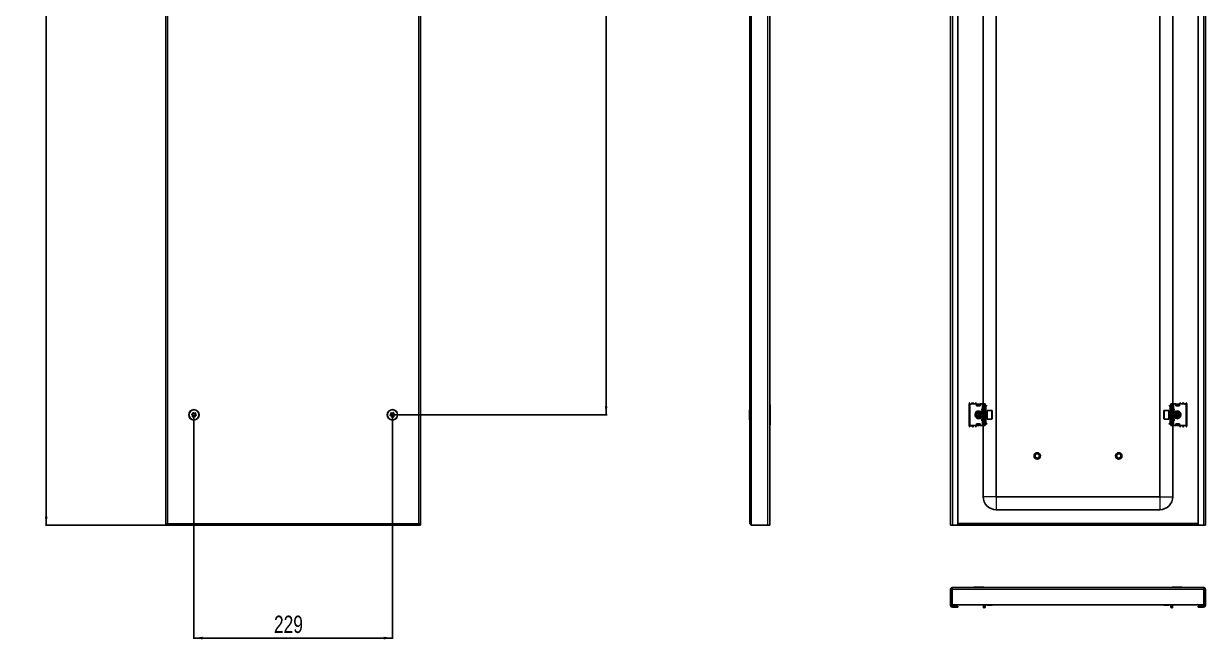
# Model space of a CAD drawing. Header units: millimetres. Extents: x 30 to 1394, y -1119 to 1206.
# Drawn here: x 30 to 1394, y -1119 to -409 of the extents above; entities that cross this region are included whole.
import ezdxf

# ---------------------------------------------------------------- set-up
doc = ezdxf.new("R2010")
doc.units = ezdxf.units.MM
doc.layers.add('FORMAT', color=7, linetype='Continuous')
doc.styles.add('SLDTEXTSTYLE0', font='TXT', dxfattribs={"width": 0.75})
doc.dimstyles.new('SLDDIMSTYLE1', dxfattribs={"dimtxt": 20, "dimasz": 10, "dimexe": 0, "dimexo": 0.0625, "dimgap": 5, "dimtad": 2, "dimdec": 1, "dimrnd": 1e-09, "dimzin": 12, "dimdsep": 46, "dimtxsty": 'SLDTEXTSTYLE0', "dimsah": 1, "dimcen": 0.09, "dimadec": 0, "dimazin": 3, "dimtfac": 1, "dimtofl": 0, "dimtmove": 0, "dimatfit": 3, "dimfxl": 0, "dimfrac": 2, "dimtolj": 1, "dimtzin": 12, "dimarcsym": 0})

# ---------------------------------------------------------------- blocks, each defined once
blk = doc.blocks.new('_D_1')
at = {"layer": 'FORMAT'}
for p, q in [((194.5, 967.2), (55.5, 967.2)), ((56.5, 967.2), (56.5, -987.8)), ((194.5, -987.8), (55.5, -987.8))]:
    blk.add_line(p, q, dxfattribs=at)
for points in [[(56.5, 967.2), (54.9, 957.2), (58, 957.2)], [(56.5, -987.8), (58, -977.8), (54.9, -977.8)]]:
    blk.add_solid(points, dxfattribs=at)
at = {"layer": 'FORMAT', "insert": (30.7, -39.8), "char_height": 20, "attachment_point": 1, "rotation": 90, "style": 'SLDTEXTSTYLE0'}
blk.add_mtext('1955', dxfattribs=at)
blk = doc.blocks.new('_D_3')
at = {"layer": 'FORMAT'}
for p, q in [((456, 839.7), (703.7, 839.7)), ((702.7, 839.7), (702.7, -860.3)), ((456, -860.3), (703.7, -860.3))]:
    blk.add_line(p, q, dxfattribs=at)
for points in [[(702.7, 839.7), (701.1, 829.7), (704.2, 829.7)], [(702.7, -860.3), (704.2, -850.3), (701.1, -850.3)]]:
    blk.add_solid(points, dxfattribs=at)
at = {"layer": 'FORMAT', "insert": (676.9, -39.8), "char_height": 20, "attachment_point": 1, "rotation": 90, "style": 'SLDTEXTSTYLE0'}
blk.add_mtext('1700', dxfattribs=at)
blk = doc.blocks.new('_D_4')
at = {"layer": 'FORMAT'}
for p, q in [((227, -860.3), (227, -1118.9)), ((456, -860.3), (456, -1118.9)), ((227, -1117.9), (456, -1117.9))]:
    blk.add_line(p, q, dxfattribs=at)
for points in [[(227, -1117.9), (237, -1119.5), (237, -1116.4)], [(456, -1117.9), (446, -1116.4), (446, -1119.5)]]:
    blk.add_solid(points, dxfattribs=at)
at = {"layer": 'FORMAT', "insert": (319.3, -1092.1), "char_height": 20, "attachment_point": 1, "style": 'SLDTEXTSTYLE0'}
blk.add_mtext('229', dxfattribs=at)

msp = doc.modelspace()

# ---------------------------------------------------------------- linework, layer by layer
at = {"color": 7, "linetype": 'Continuous', "lineweight": 25}
for p, q in [((194.49, 967.25), (194.49, -987.75)), ((488.49, -987.75), (488.49, 967.25)), ((868.5, -985.65), (868.5, 965.15)), ((891.5, 967.25), (891.5, -987.75)), ((1100.23, -987.75), (1100.23, 967.25)), ((1108.73, 967.25), (1108.73, -987.75)), ((1385.73, -987.75), (1385.73, 967.25)), ((1394.23, 967.25), (1394.23, -987.75)), ((1152.73, 934.25), (1152.73, -954.75)), ((1341.73, -954.75), (1341.73, 934.25)), ((1137.73, -297.75), (1137.73, -847.75)), ((1356.73, -847.75), (1356.73, -297.75)), ((868.5, -854.47), (868.2, -854.47)), ((868.2, -862.4), (868.2, -854.47)), ((892, -849.75), (892, -870.75)), ((1121.73, -847.5), (1121.73, -873)), ((1122.23, -849.75), (1122.23, -870.75)), ((1130.23, -847.75), (1124.23, -847.75)), ((1129.73, -847.5), (1129.73, -847.75)), ((1130.23, -847.75), (1130.23, -849.75)), ((1130.43, -847.87), (1130.23, -847.87)), ((1130.23, -849.75), (1134.23, -849.75)), ((1130.43, -849.75), (1130.43, -847.87)), ((1130.48, -848.13), (1130.98, -847.78)), ((1130.98, -848.13), (1130.48, -848.49)), ((1130.48, -848.49), (1130.48, -848.13)), ((1130.48, -849.4), (1130.48, -848.49)), ((1130.48, -849.75), (1130.48, -849.4)), ((1130.98, -847.78), (1130.98, -848.13)), ((1130.98, -847.78), (1133.48, -847.78)), ((1130.98, -848.13), (1133.48, -848.13)), ((1132.54, -857.5), (1131.71, -857.69)), ((1132.78, -857.25), (1132.23, -857.81)), ((1132.23, -857.81), (1132.23, -862.51)), ((1132.84, -857.25), (1132.78, -857.25)), ((1132.78, -857.25), (1132.78, -863.03)), ((1133.23, -857.81), (1132.84, -857.25)), ((1132.84, -857.25), (1132.84, -859.11)), ((1132.84, -859.11), (1132.84, -863.25)), ((1133.39, -857.58), (1133.02, -857.51)), ((1133.62, -857.25), (1133.23, -857.81)), ((1133.23, -857.81), (1133.23, -859.32)), ((1133.48, -848.13), (1133.48, -847.78)), ((1133.48, -847.78), (1133.98, -848.13)), ((1133.98, -848.49), (1133.48, -848.13)), ((1133.84, -857.25), (1133.62, -857.25)), ((1133.62, -857.25), (1133.62, -859.11)), ((1133.62, -859.11), (1133.62, -863.25)), ((1134.23, -857.81), (1133.84, -857.25)), ((1133.84, -857.25), (1133.84, -859.11)), ((1133.84, -859.11), (1133.84, -863.25)), ((1133.98, -848.13), (1133.98, -848.49)), ((1133.98, -848.49), (1133.98, -849.4)), ((1133.98, -849.4), (1133.98, -849.75)), ((1134.06, -857.56), (1134.3, -857.7)), ((1134.23, -849.75), (1134.23, -847.75)), ((1136.73, -847.75), (1134.23, -847.75)), ((1134.62, -857.25), (1134.23, -857.81)), ((1134.23, -857.81), (1134.23, -859.32)), ((1134.84, -857.25), (1134.62, -857.25)), ((1134.62, -857.25), (1134.62, -859.11)), ((1134.62, -859.11), (1134.62, -863.25)), ((1135.23, -857.81), (1134.84, -857.25)), ((1134.84, -857.25), (1134.84, -859.11)), ((1134.84, -859.11), (1134.84, -863.25)), ((1135.62, -857.25), (1135.23, -857.81)), ((1135.23, -857.81), (1135.23, -859.32)), ((1135.84, -857.25), (1135.62, -857.25)), ((1135.62, -857.25), (1135.62, -859.11)), ((1135.62, -859.11), (1135.62, -863.25)), ((1136.23, -857.81), (1135.84, -857.25)), ((1135.84, -857.25), (1135.84, -859.11)), ((1135.84, -859.11), (1135.84, -863.25)), ((1136.23, -853.25), (1136.23, -855.25)), ((1136.73, -853.25), (1136.23, -853.25)), ((1136.23, -855), (1137.23, -855)), ((1136.23, -855.25), (1137.91, -856.22)), ((1137.73, -856.25), (1136.23, -856.25)), ((1136.23, -856.25), (1136.23, -864.25)), ((1138.23, -847.75), (1136.73, -847.75)), ((1138.23, -853.25), (1136.73, -853.25)), ((1137.23, -855), (1137.73, -855)), ((1137.73, -855), (1137.73, -856.12)), ((1138.23, -849.75), (1138.23, -847.75)), ((1138.23, -847.75), (1140.23, -847.75)), ((1138.23, -849.75), (1138.23, -870.75)), ((1139.23, -870.75), (1139.23, -849.75)), ((1140.23, -847.75), (1140.23, -848.02)), ((1140.23, -848.02), (1140.23, -872.49)), ((1140.23, -848.84), (1140.44, -849.05)), ((1140.73, -851.5), (1140.23, -851.5)), ((1140.73, -855), (1140.23, -855)), ((1140.62, -857.25), (1140.23, -857.81)), ((1140.84, -857.25), (1140.62, -857.25)), ((1140.62, -857.25), (1140.62, -859.11)), ((1140.62, -859.11), (1140.62, -863.25)), ((1140.73, -849.75), (1140.73, -850.21)), ((1140.73, -855), (1140.73, -851.5)), ((1140.73, -857.25), (1140.73, -855)), ((1140.82, -850.09), (1141.79, -849.11)), ((1141.17, -850.44), (1140.82, -850.09)), ((1141.23, -857.81), (1140.84, -857.25)), ((1140.84, -857.25), (1140.84, -859.11)), ((1140.84, -859.11), (1140.84, -863.25)), ((1141.17, -850.44), (1142.14, -849.47)), ((1141.62, -857.25), (1141.23, -857.81)), ((1141.23, -857.81), (1141.23, -859.32)), ((1141.98, -857.25), (1141.62, -857.25)), ((1141.62, -857.25), (1141.62, -859.11)), ((1141.62, -859.11), (1141.62, -863.25)), ((1141.79, -849.11), (1142.14, -849.47)), ((1147.63, -855.25), (1142.23, -855.25)), ((1142.23, -855.25), (1142.23, -864.87)), ((1148.23, -855.85), (1148.23, -864.32)), ((1346.23, -864.65), (1346.23, -855.85)), ((1352.23, -855.25), (1346.83, -855.25)), ((1352.23, -865.25), (1352.23, -855.25)), ((1352.67, -849.11), (1352.32, -849.47)), ((1353.29, -850.44), (1352.32, -849.47)), ((1352.84, -857.25), (1352.48, -857.25)), ((1353.64, -850.09), (1352.67, -849.11)), ((1353.23, -857.81), (1352.84, -857.25)), ((1352.84, -859.11), (1352.84, -857.25)), ((1352.84, -863.25), (1352.84, -859.11)), ((1353.62, -857.25), (1353.23, -857.81)), ((1353.23, -859.32), (1353.23, -857.81)), ((1353.29, -850.44), (1353.64, -850.09)), ((1353.84, -857.25), (1353.62, -857.25)), ((1353.62, -859.11), (1353.62, -857.25)), ((1353.62, -863.25), (1353.62, -859.11)), ((1353.73, -849.75), (1353.73, -850.15)), ((1353.73, -851.5), (1354.23, -851.5)), ((1353.73, -851.5), (1353.73, -855)), ((1354.23, -855), (1353.73, -855)), ((1353.73, -855), (1353.73, -857.25)), ((1354.23, -857.81), (1353.84, -857.25)), ((1353.84, -859.11), (1353.84, -857.25)), ((1353.84, -863.25), (1353.84, -859.11)), ((1354.02, -849.05), (1354.23, -848.84)), ((1354.23, -847.75), (1356.23, -847.75)), ((1354.23, -848.02), (1354.23, -847.75)), ((1354.23, -872.49), (1354.23, -848.02)), ((1355.23, -849.75), (1355.23, -870.75)), ((1356.23, -847.75), (1356.23, -849.75)), ((1356.23, -847.75), (1357.73, -847.75)), ((1356.23, -870.75), (1356.23, -849.75)), ((1357.73, -853.25), (1356.23, -853.25)), ((1356.55, -856.22), (1358.23, -855.25)), ((1356.73, -856.12), (1356.73, -855)), ((1356.73, -855), (1357.23, -855)), ((1358.23, -856.25), (1356.73, -856.25)), ((1357.23, -855), (1358.23, -855)), ((1357.73, -847.75), (1360.23, -847.75)), ((1358.23, -853.25), (1357.73, -853.25)), ((1358.23, -855.25), (1358.23, -853.25)), ((1358.23, -864.25), (1358.23, -856.25)), ((1358.62, -857.25), (1358.23, -857.81)), ((1358.84, -857.25), (1358.62, -857.25)), ((1358.62, -859.11), (1358.62, -857.25)), ((1358.62, -863.25), (1358.62, -859.11)), ((1359.23, -857.81), (1358.84, -857.25)), ((1358.84, -859.11), (1358.84, -857.25)), ((1358.84, -863.25), (1358.84, -859.11)), ((1359.62, -857.25), (1359.23, -857.81)), ((1359.23, -859.32), (1359.23, -857.81)), ((1359.84, -857.25), (1359.62, -857.25)), ((1359.62, -859.11), (1359.62, -857.25)), ((1359.62, -863.25), (1359.62, -859.11)), ((1360.23, -857.81), (1359.84, -857.25)), ((1359.84, -859.11), (1359.84, -857.25)), ((1359.84, -863.25), (1359.84, -859.11)), ((1360.15, -857.7), (1360.4, -857.56)), ((1360.23, -847.75), (1360.23, -849.75)), ((1360.23, -849.75), (1364.23, -849.75)), ((1360.62, -857.25), (1360.23, -857.81)), ((1360.23, -859.32), (1360.23, -857.81)), ((1360.48, -848.13), (1360.98, -847.78)), ((1360.98, -848.13), (1360.48, -848.49)), ((1360.48, -848.49), (1360.48, -848.13)), ((1360.48, -849.4), (1360.48, -848.49)), ((1360.48, -849.75), (1360.48, -849.4)), ((1360.84, -857.25), (1360.62, -857.25)), ((1360.62, -859.11), (1360.62, -857.25)), ((1360.62, -863.25), (1360.62, -859.11)), ((1361.23, -857.81), (1360.84, -857.25)), ((1360.84, -859.11), (1360.84, -857.25)), ((1360.84, -863.25), (1360.84, -859.11)), ((1360.98, -847.78), (1360.98, -848.13)), ((1360.98, -847.78), (1363.48, -847.78)), ((1360.98, -848.13), (1363.48, -848.13)), ((1361.44, -857.51), (1361.07, -857.58)), ((1361.62, -857.25), (1361.23, -857.81)), ((1361.23, -859.32), (1361.23, -857.81)), ((1361.67, -857.25), (1361.62, -857.25)), ((1361.62, -859.11), (1361.62, -857.25)), ((1361.62, -863.25), (1361.62, -859.11)), ((1362.23, -857.81), (1361.67, -857.25)), ((1361.67, -863.25), (1361.67, -857.25)), ((1362.75, -857.69), (1361.92, -857.5)), ((1362.23, -862.7), (1362.23, -857.81)), ((1363.48, -848.13), (1363.48, -847.78)), ((1363.48, -847.78), (1363.98, -848.13)), ((1363.98, -848.49), (1363.48, -848.13)), ((1363.98, -848.13), (1363.98, -848.49)), ((1363.98, -848.49), (1363.98, -849.4)), ((1363.98, -849.4), (1363.98, -849.75)), ((1364.03, -847.87), (1364.03, -849.75)), ((1364.23, -847.87), (1364.03, -847.87)), ((1364.23, -849.75), (1364.23, -847.75)), ((1364.23, -847.75), (1370.23, -847.75)), ((1364.73, -847.75), (1364.73, -847.5)), ((1372.23, -870.75), (1372.23, -849.75)), ((1372.73, -873), (1372.73, -847.5)), ((868.2, -866.04), (868.2, -862.4)), ((868.2, -866.04), (868.5, -866.04)), ((1130.23, -872.75), (1124.23, -872.75)), ((1129.73, -872.75), (1129.73, -873)), ((1130.23, -870.75), (1130.23, -872.75)), ((1134.23, -870.75), (1130.23, -870.75)), ((1130.23, -872.64), (1130.43, -872.64)), ((1130.43, -872.64), (1130.43, -870.75)), ((1130.48, -871.11), (1130.48, -870.75)), ((1130.48, -872.02), (1130.48, -871.11)), ((1130.48, -872.02), (1130.98, -872.37)), ((1130.48, -872.37), (1130.48, -872.02)), ((1130.98, -872.73), (1130.48, -872.37)), ((1133.48, -872.37), (1130.98, -872.37)), ((1130.98, -872.37), (1130.98, -872.73)), ((1133.48, -872.73), (1130.98, -872.73)), ((1132.23, -862.51), (1132.23, -862.7)), ((1132.23, -862.7), (1132.78, -863.25)), ((1132.78, -863.03), (1132.78, -863.25)), ((1132.78, -863.25), (1132.84, -863.25)), ((1132.84, -863.25), (1133.23, -862.7)), ((1133.23, -859.32), (1133.23, -862.7)), ((1133.23, -862.7), (1133.62, -863.25)), ((1133.48, -872.37), (1133.98, -872.02)), ((1133.48, -872.73), (1133.48, -872.37)), ((1133.98, -872.37), (1133.48, -872.73)), ((1133.62, -863.25), (1133.84, -863.25)), ((1133.84, -863.25), (1134.23, -862.7)), ((1133.98, -870.75), (1133.98, -871.11)), ((1133.98, -871.11), (1133.98, -872.02)), ((1133.98, -872.02), (1133.98, -872.37)), ((1134.3, -862.81), (1134.06, -862.94)), ((1134.23, -859.32), (1134.23, -862.7)), ((1134.23, -862.7), (1134.62, -863.25)), ((1134.23, -872.75), (1134.23, -870.75)), ((1136.73, -872.75), (1134.23, -872.75)), ((1134.62, -863.25), (1134.84, -863.25)), ((1134.84, -863.25), (1135.23, -862.7)), ((1135.23, -859.32), (1135.23, -862.7)), ((1135.23, -862.7), (1135.62, -863.25)), ((1135.62, -863.25), (1135.84, -863.25)), ((1135.84, -863.25), (1136.23, -862.7)), ((1136.23, -864.25), (1137.73, -864.25)), ((1137.91, -864.29), (1136.23, -865.25)), ((1136.23, -865.25), (1136.23, -867.25)), ((1137.23, -865.5), (1136.23, -865.5)), ((1136.23, -867.25), (1136.73, -867.25)), ((1136.73, -867.25), (1138.23, -867.25)), ((1138.23, -872.75), (1136.73, -872.75)), ((1137.73, -865.5), (1137.23, -865.5)), ((1137.73, -864.39), (1137.73, -865.5)), ((1137.73, -872.75), (1137.73, -954.75)), ((1138.23, -872.75), (1138.23, -870.75)), ((1140.23, -872.75), (1138.23, -872.75)), ((1140.23, -862.7), (1140.62, -863.25)), ((1140.23, -865.5), (1140.73, -865.5)), ((1140.73, -869), (1140.23, -869)), ((1140.44, -871.46), (1140.23, -871.67)), ((1140.23, -872.49), (1140.23, -872.75)), ((1140.62, -863.25), (1140.84, -863.25)), ((1140.73, -865.5), (1140.73, -863.25)), ((1140.73, -869), (1140.73, -865.5)), ((1140.73, -870.75), (1140.73, -870.36)), ((1141.17, -870.06), (1140.82, -870.42)), ((1140.82, -870.42), (1141.79, -871.39)), ((1140.84, -863.25), (1141.23, -862.7)), ((1141.17, -870.06), (1142.14, -871.04)), ((1141.23, -859.32), (1141.23, -862.7)), ((1141.23, -862.7), (1141.62, -863.25)), ((1141.62, -863.25), (1141.98, -863.25)), ((1141.79, -871.39), (1142.14, -871.04)), ((1142.23, -864.87), (1142.23, -865.25)), ((1142.23, -865.25), (1147.63, -865.25)), ((1148.23, -864.32), (1148.23, -864.65)), ((1346.83, -865.25), (1352.23, -865.25)), ((1353.29, -870.06), (1352.32, -871.04)), ((1352.67, -871.39), (1352.32, -871.04)), ((1352.48, -863.25), (1352.84, -863.25)), ((1353.64, -870.42), (1352.67, -871.39)), ((1352.84, -863.25), (1353.23, -862.7)), ((1353.23, -862.7), (1353.23, -859.32)), ((1353.23, -862.7), (1353.62, -863.25)), ((1353.29, -870.06), (1353.64, -870.42)), ((1353.62, -863.25), (1353.84, -863.25)), ((1353.73, -863.25), (1353.73, -865.5)), ((1353.73, -865.5), (1353.73, -869)), ((1353.73, -865.5), (1354.23, -865.5)), ((1353.73, -869), (1354.23, -869)), ((1353.73, -870.75), (1353.73, -870.29)), ((1353.84, -863.25), (1354.23, -862.7)), ((1354.23, -871.67), (1354.02, -871.46)), ((1354.23, -872.75), (1354.23, -872.49)), ((1356.23, -872.75), (1354.23, -872.75)), ((1356.23, -867.25), (1357.73, -867.25)), ((1356.23, -870.75), (1356.23, -872.75)), ((1356.23, -872.75), (1357.73, -872.75)), ((1358.23, -865.25), (1356.55, -864.29)), ((1356.73, -864.25), (1358.23, -864.25)), ((1356.73, -865.5), (1356.73, -864.39)), ((1357.23, -865.5), (1356.73, -865.5)), ((1356.73, -954.75), (1356.73, -872.75)), ((1358.23, -865.5), (1357.23, -865.5)), ((1357.73, -867.25), (1358.23, -867.25)), ((1357.73, -872.75), (1360.23, -872.75)), ((1358.23, -862.7), (1358.62, -863.25)), ((1358.23, -867.25), (1358.23, -865.25)), ((1358.62, -863.25), (1358.84, -863.25)), ((1358.84, -863.25), (1359.23, -862.7)), ((1359.23, -862.7), (1359.23, -859.32)), ((1359.23, -862.7), (1359.62, -863.25)), ((1359.62, -863.25), (1359.84, -863.25)), ((1359.84, -863.25), (1360.23, -862.7)), ((1360.4, -862.94), (1360.15, -862.81)), ((1360.23, -862.7), (1360.23, -859.32)), ((1360.23, -862.7), (1360.62, -863.25)), ((1364.23, -870.75), (1360.23, -870.75)), ((1360.23, -870.75), (1360.23, -872.75)), ((1360.48, -871.11), (1360.48, -870.75)), ((1360.48, -872.02), (1360.48, -871.11)), ((1360.48, -872.02), (1360.98, -872.37)), ((1360.48, -872.37), (1360.48, -872.02)), ((1360.98, -872.73), (1360.48, -872.37)), ((1360.62, -863.25), (1360.84, -863.25)), ((1360.84, -863.25), (1361.23, -862.7)), ((1363.48, -872.37), (1360.98, -872.37)), ((1360.98, -872.37), (1360.98, -872.73)), ((1363.48, -872.73), (1360.98, -872.73)), ((1361.23, -862.7), (1361.23, -859.32)), ((1361.23, -862.7), (1361.62, -863.25)), ((1361.62, -863.25), (1361.67, -863.25)), ((1361.67, -863.25), (1362.23, -862.7)), ((1363.48, -872.37), (1363.98, -872.02)), ((1363.48, -872.73), (1363.48, -872.37)), ((1363.98, -872.37), (1363.48, -872.73)), ((1363.98, -870.75), (1363.98, -871.11)), ((1363.98, -871.11), (1363.98, -872.02)), ((1363.98, -872.02), (1363.98, -872.37)), ((1364.03, -870.75), (1364.03, -872.64)), ((1364.03, -872.64), (1364.23, -872.64)), ((1364.23, -872.75), (1364.23, -870.75)), ((1364.23, -872.75), (1370.23, -872.75)), ((1364.73, -873), (1364.73, -872.75)), ((1152.73, -954.75), (1341.73, -954.75)), ((1152.73, -969.75), (1341.73, -969.75)), ((195.99, -987.75), (194.49, -987.75)), ((195.99, -987.75), (196.19, -987.75)), ((196.19, -986.64), (196.19, -987.75)), ((196.19, -987.75), (486.79, -987.75)), ((486.79, -986.64), (486.79, -987.75)), ((486.8, -987.75), (486.99, -987.75)), ((488.49, -987.75), (486.99, -987.75)), ((870.6, -987.75), (889.4, -987.75)), ((891.5, -987.75), (889.4, -987.75)), ((1102.33, -987.75), (1100.23, -987.75)), ((1108.73, -987.75), (1102.33, -987.75)), ((1385.73, -986.25), (1108.73, -986.25)), ((1385.73, -987.75), (1108.73, -987.75)), ((1392.13, -987.75), (1385.73, -987.75)), ((1394.23, -987.75), (1392.13, -987.75)), ((1101.73, -1061.56), (1100.23, -1061.56)), ((1100.23, -1061.56), (1100.23, -1080.36)), ((1101.73, -1061.56), (1101.73, -1080.36)), ((1101.93, -1061.56), (1101.93, -1079.46)), ((1102.33, -1059.46), (1392.13, -1059.46)), ((1126.94, -1059.16), (1126.94, -1059.46)), ((1126.94, -1059.16), (1138.51, -1059.16)), ((1138.51, -1059.46), (1138.51, -1059.16)), ((1355.94, -1059.16), (1355.94, -1059.46)), ((1355.94, -1059.16), (1367.1, -1059.16)), ((1367.1, -1059.16), (1367.51, -1059.16)), ((1367.51, -1059.46), (1367.51, -1059.16)), ((1392.53, -1061.56), (1392.53, -1079.46)), ((1394.23, -1061.56), (1392.73, -1061.56)), ((1392.73, -1061.56), (1392.73, -1080.36)), ((1394.23, -1061.56), (1394.23, -1080.36)), ((1101.93, -1079.46), (1392.53, -1079.46)), ((1102.33, -1080.96), (1108.73, -1080.96)), ((1102.33, -1082.46), (1108.73, -1082.46)), ((1108.73, -1082.46), (1108.73, -1080.96)), ((1138.23, -1080.96), (1138.23, -1079.46)), ((1138.23, -1082.96), (1138.23, -1080.96)), ((1139.23, -1082.96), (1138.23, -1082.96)), ((1139.23, -1082.96), (1140.23, -1081.96)), ((1140.23, -1080.96), (1140.23, -1079.46)), ((1140.73, -1079.96), (1140.23, -1079.96)), ((1140.23, -1080.96), (1140.23, -1081.96)), ((1142.23, -1079.46), (1142.23, -1079.96)), ((1142.23, -1079.96), (1147.63, -1079.96)), ((1346.83, -1079.96), (1352.23, -1079.96)), ((1352.23, -1079.96), (1352.23, -1079.46)), ((1353.73, -1079.96), (1354.23, -1079.96)), ((1354.23, -1080.96), (1354.23, -1079.46)), ((1354.23, -1081.96), (1354.23, -1080.96)), ((1354.23, -1081.96), (1355.23, -1082.96)), ((1356.23, -1082.96), (1355.23, -1082.96)), ((1356.23, -1080.96), (1356.23, -1079.46)), ((1356.23, -1080.96), (1356.23, -1082.96)), ((1385.73, -1082.46), (1385.73, -1080.96)), ((1385.73, -1080.96), (1392.13, -1080.96)), ((1385.73, -1082.46), (1392.13, -1082.46))]:
    msp.add_line(p, q, dxfattribs=at)
at = {"color": 8, "linetype": 'Continuous', "lineweight": 18}
for p, q in [((196.59, 965.15), (196.59, -985.65)), ((486.39, -985.65), (486.39, 965.15)), ((870.6, -987.75), (870.6, 967.25)), ((889.4, -987.75), (889.4, 967.25)), ((1102.33, 967.25), (1102.33, -987.75)), ((1392.13, 967.25), (1392.13, -987.75)), ((1121.73, -847.5), (1125.73, -847.5)), ((1125.73, -847.5), (1129.73, -847.5)), ((1133.98, -849.4), (1130.48, -849.4)), ((1136.73, -847.75), (1136.73, -853.25)), ((1137.23, -853.25), (1137.23, -855)), ((1137.73, -864.25), (1137.73, -856.25)), ((1139.23, -849.75), (1138.23, -849.75)), ((1140.23, -849.25), (1140.44, -849.05)), ((1140.23, -849.75), (1140.73, -849.75)), ((1141.98, -863.25), (1141.98, -857.25)), ((1147.63, -864.87), (1147.63, -855.25)), ((1346.83, -855.25), (1346.83, -865.25)), ((1352.48, -857.25), (1352.48, -863.03)), ((1354.23, -849.75), (1353.73, -849.75)), ((1354.23, -849.25), (1354.02, -849.05)), ((1356.23, -849.75), (1355.23, -849.75)), ((1356.73, -856.25), (1356.73, -864.25)), ((1357.23, -855), (1357.23, -853.25)), ((1357.73, -853.25), (1357.73, -847.75)), ((1363.98, -849.4), (1360.48, -849.4)), ((1364.73, -847.5), (1368.73, -847.5)), ((1372.73, -847.5), (1368.73, -847.5)), ((1130.48, -871.11), (1133.98, -871.11)), ((1136.73, -867.25), (1136.73, -872.75)), ((1137.23, -865.5), (1137.23, -867.25)), ((1138.23, -870.75), (1139.23, -870.75)), ((1140.23, -870.75), (1140.73, -870.75)), ((1140.23, -871.25), (1140.44, -871.46)), ((1147.63, -865.25), (1147.63, -864.87)), ((1352.48, -863.03), (1352.48, -863.25)), ((1354.23, -870.75), (1353.73, -870.75)), ((1354.23, -871.25), (1354.02, -871.46)), ((1355.23, -870.75), (1356.23, -870.75)), ((1357.23, -867.25), (1357.23, -865.5)), ((1357.73, -872.75), (1357.73, -867.25)), ((1360.48, -871.11), (1363.98, -871.11)), ((1121.73, -873), (1125.73, -873)), ((1129.73, -873), (1125.73, -873)), ((1368.73, -873), (1364.73, -873)), ((1372.73, -873), (1368.73, -873)), ((1152.73, -954.75), (1137.73, -954.75)), ((1152.73, -954.75), (1152.73, -969.75)), ((1341.73, -954.75), (1341.73, -969.75)), ((1341.73, -954.75), (1356.73, -954.75)), ((196.59, -985.65), (486.39, -985.65)), ((1385.73, -985.65), (1108.73, -985.65)), ((1101.93, -1061.56), (1392.53, -1061.56)), ((1101.73, -1080.36), (1100.23, -1080.36)), ((1102.33, -1080.96), (1102.33, -1082.46)), ((1138.23, -1080.96), (1140.23, -1080.96)), ((1147.63, -1079.96), (1147.63, -1079.46)), ((1346.83, -1079.46), (1346.83, -1079.96)), ((1354.23, -1080.96), (1356.23, -1080.96)), ((1392.13, -1080.96), (1392.13, -1082.46)), ((1392.73, -1080.36), (1394.23, -1080.36))]:
    msp.add_line(p, q, dxfattribs=at)
at = {"color": 7, "linetype": 'Continuous', "lineweight": 25, "flags": 128}
for points in [[(1133.02, -863), (1133.26, -862.96), (1133.39, -862.93)], [(1361.07, -862.93), (1361.19, -862.96), (1361.44, -863)]]:
    msp.add_lwpolyline(points, dxfattribs=at)
at = {"color": 7, "linetype": 'Continuous', "lineweight": 25}
for centre, radius in [((226.99, -860.25), 6), ((226.99, -860.25), 5.78), ((226.99, -860.25), 1.85), ((455.99, -860.25), 6), ((455.99, -860.25), 5.78), ((455.99, -860.25), 1.85), ((1200.23, -907.75), 3.75), ((1200.23, -907.75), 3), ((1200.23, -907.75), 2.5), ((1294.23, -907.75), 3.75), ((1294.23, -907.75), 3), ((1294.23, -907.75), 2.5)]:
    msp.add_circle(centre, radius, dxfattribs=at)
for centre, radius, start, end in [((890, -849.75), 2, 0, 41.40962), ((1124.23, -849.75), 2, 90, 180), ((1132.73, -860.25), 4, 45.71765, 270), ((1132.73, -860.25), 3, 74.33161, 285.66839), ((1132.73, -860.25), 2.76, 111.7574, 265.98739), ((1132.73, -860.25), 2.45, 101.79772, 201.7574), ((1137.73, -855.75), 0.5, 270, 0), ((1141.23, -849.75), 2, 120, 180), ((1139.73, -849.75), 1, 0, 45), ((1141.98, -857), 0.25, 270, 0), ((1147.63, -855.85), 0.6, 0, 90), ((1346.83, -855.85), 0.6, 90, 180), ((1352.48, -857), 0.25, 180, 270), ((1354.73, -849.75), 1, 135, 180), ((1353.23, -849.75), 2, 0, 60), ((1356.73, -855.75), 0.5, 180, 270), ((1361.73, -860.25), 4, 90, 134.28235), ((1361.73, -860.25), 4, 225.71765, 90), ((1361.73, -860.25), 3, 254.33161, 105.66839), ((1361.73, -860.25), 2.76, 274.01261, 68.2426), ((1361.73, -860.25), 2.45, 281.79772, 78.20228), ((1370.23, -849.75), 2, 0, 90), ((890, -870.75), 2, 318.59038, 0), ((1124.23, -870.75), 2, 180, 270), ((1132.73, -860.25), 2.45, 201.7574, 258.20228), ((1132.73, -860.25), 4, 270, 314.28235), ((1137.73, -864.75), 0.5, 0, 90), ((1141.23, -870.75), 2, 180, 240), ((1139.73, -870.75), 1, 315, 0), ((1141.98, -863.5), 0.25, 360, 90), ((1147.63, -864.65), 0.6, 270, 360), ((1346.83, -864.65), 0.6, 180, 270), ((1352.48, -863.5), 0.25, 90, 180), ((1354.73, -870.75), 1, 180, 225), ((1353.23, -870.75), 2, 300, 0), ((1356.73, -864.75), 0.5, 90, 180), ((1370.23, -870.75), 2, 270, 0), ((1152.73, -954.75), 15, 180, 270), ((1341.73, -954.75), 15, 270, 0), ((1102.33, -1080.36), 2.1, 180, 270), ((1102.33, -1080.36), 0.6, 180, 270), ((1147.63, -1079.36), 0.6, 270, 350.40593), ((1346.83, -1079.36), 0.6, 189.59407, 270), ((1392.13, -1080.36), 2.1, 270, 0), ((1392.13, -1080.36), 0.6, 270, 0)]:
    msp.add_arc(centre, radius, start, end, dxfattribs=at)
at = {"color": 8, "linetype": 'Continuous', "lineweight": 18}
for centre, start, end in [((1132.73, -860.25), 38.94244, 270), ((1361.73, -860.25), 218.94244, 90), ((1361.73, -860.25), 90, 141.05756), ((1132.73, -860.25), 270, 321.05756)]:
    msp.add_arc(centre, 4.5, start, end, dxfattribs=at)
at = {"color": 7, "linetype": 'Continuous', "lineweight": 25}
for points, knots in [([(228.03, -862.85), (228.04, -862.85), (228.06, -862.83), (228.09, -862.78), (228.13, -862.64), (228.17, -862.26), (228.23, -861.72), (228.6, -861.21), (229.06, -860.99), (229.44, -860.86), (229.66, -860.77), (229.73, -860.71), (229.76, -860.68), (229.77, -860.64), (229.76, -860.61), (229.73, -860.55), (229.53, -860.37), (229.13, -860.11), (228.64, -859.6), (228.64, -858.88), (228.75, -858.42), (228.77, -858.15), (228.75, -858.09), (228.73, -858.06), (228.71, -858.04), (228.67, -858.03), (228.63, -858.04), (228.55, -858.05), (228.34, -858.14), (227.99, -858.3), (227.5, -858.45), (226.88, -858.34), (226.47, -857.98), (226.17, -857.73), (226.04, -857.66), (225.98, -857.65), (225.95, -857.65), (225.92, -857.67), (225.89, -857.72), (225.85, -857.86), (225.81, -858.25), (225.76, -858.79), (225.39, -859.3), (224.92, -859.52), (224.55, -859.65), (224.33, -859.74), (224.25, -859.79), (224.23, -859.83), (224.22, -859.86), (224.22, -859.89), (224.26, -859.95), (224.46, -860.13), (224.85, -860.39), (225.34, -860.91), (225.35, -861.62), (225.23, -862.09), (225.21, -862.35), (225.23, -862.42), (225.25, -862.45), (225.28, -862.47), (225.31, -862.47), (225.36, -862.47), (225.44, -862.45), (225.65, -862.37), (225.99, -862.21), (226.48, -862.05), (227.11, -862.17), (227.52, -862.52), (227.82, -862.78), (227.94, -862.85), (228, -862.86), (228.02, -862.86), (228.03, -862.85)], [0, 0, 0, 0, 0.0020087, 0.00442, 0.0093647, 0.0255282, 0.0677053, 0.0957862, 0.1246456, 0.1503415, 0.1605194, 0.1633943, 0.1656965, 0.1672448, 0.1688741, 0.1707699, 0.1786058, 0.2119941, 0.2499945, 0.2879948, 0.3213831, 0.329219, 0.3311148, 0.3327441, 0.3342924, 0.3362166, 0.3385353, 0.3413178, 0.349662, 0.3753578, 0.4042173, 0.4322982, 0.4744753, 0.4906388, 0.4966691, 0.49844, 0.5, 0.5020087, 0.50442, 0.5093647, 0.5255282, 0.5677053, 0.5957862, 0.6246456, 0.6503415, 0.6605194, 0.6633943, 0.6656965, 0.6672448, 0.6688741, 0.6707699, 0.6786058, 0.7119941, 0.7499945, 0.7879948, 0.8213831, 0.829219, 0.8311148, 0.8327441, 0.8342924, 0.8362166, 0.8385353, 0.8413178, 0.849662, 0.8753578, 0.9042173, 0.9322982, 0.9744753, 0.9906388, 0.9966691, 0.99844, 1, 1, 1, 1]), ([(454.95, -862.85), (454.97, -862.86), (454.99, -862.86), (455.05, -862.84), (455.17, -862.77), (455.47, -862.52), (455.88, -862.17), (456.5, -862.05), (456.99, -862.21), (457.35, -862.37), (457.57, -862.46), (457.66, -862.47), (457.71, -862.47), (457.73, -862.45), (457.75, -862.42), (457.77, -862.35), (457.75, -862.09), (457.64, -861.62), (457.64, -860.91), (458.13, -860.39), (458.53, -860.13), (458.73, -859.95), (458.76, -859.89), (458.77, -859.86), (458.76, -859.83), (458.74, -859.8), (458.7, -859.77), (458.63, -859.73), (458.43, -859.64), (458.06, -859.52), (457.6, -859.3), (457.23, -858.79), (457.17, -858.25), (457.13, -857.86), (457.09, -857.71), (457.06, -857.67), (457.03, -857.65), (456.99, -857.65), (456.93, -857.66), (456.81, -857.73), (456.52, -857.99), (456.11, -858.34), (455.48, -858.45), (454.99, -858.3), (454.64, -858.13), (454.41, -858.05), (454.32, -858.03), (454.28, -858.04), (454.25, -858.06), (454.23, -858.09), (454.21, -858.15), (454.23, -858.42), (454.35, -858.88), (454.34, -859.6), (453.85, -860.11), (453.46, -860.37), (453.26, -860.55), (453.22, -860.61), (453.22, -860.64), (453.23, -860.68), (453.25, -860.71), (453.28, -860.73), (453.35, -860.78), (453.56, -860.86), (453.92, -860.99), (454.39, -861.21), (454.76, -861.72), (454.81, -862.26), (454.85, -862.65), (454.89, -862.79), (454.93, -862.84), (454.95, -862.85), (454.95, -862.85)], [0, 0, 0, 0, 0.0020087, 0.00442, 0.0093647, 0.0255282, 0.0677053, 0.0957862, 0.1246456, 0.1503415, 0.1605194, 0.1633943, 0.1656965, 0.1672448, 0.1688741, 0.1707699, 0.1786058, 0.2119941, 0.2499945, 0.2879948, 0.3213831, 0.329219, 0.3311148, 0.3327441, 0.3342924, 0.3362166, 0.3385353, 0.3413178, 0.349662, 0.3753578, 0.4042173, 0.4322982, 0.4744753, 0.4906388, 0.4966691, 0.49844, 0.5, 0.5020087, 0.50442, 0.5093647, 0.5255282, 0.5677053, 0.5957862, 0.6246456, 0.6503415, 0.6605194, 0.6633943, 0.6656965, 0.6672448, 0.6688741, 0.6707699, 0.6786058, 0.7119941, 0.7499945, 0.7879948, 0.8213831, 0.829219, 0.8311148, 0.8327441, 0.8342924, 0.8362166, 0.8385353, 0.8413178, 0.849662, 0.8753578, 0.9042173, 0.9322982, 0.9744753, 0.9906388, 0.9966691, 0.99844, 1, 1, 1, 1]), ([(1121.73, -847.5), (1121.82, -847.26), (1122.02, -846.77), (1122.21, -846.38), (1122.3, -846.18)], [0, 0, 0, 0, 0.5020654, 1, 1, 1, 1]), ([(1125.16, -846.19), (1125.24, -846.35), (1125.41, -846.7), (1125.6, -847.18), (1125.71, -847.46), (1125.73, -847.5)], [0, 0, 0, 0, 0.4154826, 0.9171518, 1, 1, 1, 1]), ([(1125.73, -847.5), (1125.82, -847.26), (1126.02, -846.77), (1126.21, -846.38), (1126.3, -846.18)], [0, 0, 0, 0, 0.5020654, 1, 1, 1, 1]), ([(1129.16, -846.19), (1129.24, -846.35), (1129.41, -846.7), (1129.6, -847.18), (1129.71, -847.46), (1129.73, -847.5)], [0, 0, 0, 0, 0.4154826, 0.9171518, 1, 1, 1, 1]), ([(1140.82, -850.09), (1140.66, -850.28), (1140.36, -850.66), (1140.24, -851.18), (1140.23, -851.46), (1140.23, -851.5)], [0, 0, 0, 0, 0.4618628, 0.9237257, 1, 1, 1, 1]), ([(1141.17, -850.44), (1141.05, -850.59), (1140.87, -850.82), (1140.75, -851.2), (1140.74, -851.4), (1140.73, -851.5)], [0, 0, 0, 0, 0.48504241, 0.73840391, 1, 1, 1, 1]), ([(1353.73, -851.5), (1353.71, -851.31), (1353.68, -851.02), (1353.49, -850.67), (1353.36, -850.52), (1353.29, -850.44)], [0, 0, 0, 0, 0.4850424, 0.7384039, 1, 1, 1, 1]), ([(1354.23, -851.5), (1354.2, -851.26), (1354.15, -850.78), (1353.87, -850.32), (1353.67, -850.12), (1353.64, -850.09)], [0, 0, 0, 0, 0.4618628, 0.9237257, 1, 1, 1, 1]), ([(1364.73, -847.5), (1364.78, -847.38), (1364.87, -847.14), (1365.01, -846.79), (1365.16, -846.46), (1365.25, -846.28), (1365.3, -846.18)], [0, 0, 0, 0, 0.24745446, 0.50207987, 0.74953432, 1, 1, 1, 1]), ([(1368.16, -846.19), (1368.24, -846.35), (1368.41, -846.7), (1368.6, -847.18), (1368.71, -847.46), (1368.73, -847.5)], [0, 0, 0, 0, 0.4154826, 0.9171518, 1, 1, 1, 1]), ([(1368.73, -847.5), (1368.82, -847.26), (1369.02, -846.77), (1369.21, -846.38), (1369.3, -846.18)], [0, 0, 0, 0, 0.50206541, 1, 1, 1, 1]), ([(1372.16, -846.19), (1372.24, -846.35), (1372.41, -846.7), (1372.6, -847.18), (1372.71, -847.46), (1372.73, -847.5)], [0, 0, 0, 0, 0.4154826, 0.9171518, 1, 1, 1, 1]), ([(1140.23, -869), (1140.25, -869.24), (1140.31, -869.73), (1140.59, -870.19), (1140.79, -870.39), (1140.82, -870.42)], [0, 0, 0, 0, 0.4618628, 0.9237257, 1, 1, 1, 1]), ([(1140.73, -869), (1140.75, -869.19), (1140.78, -869.48), (1140.97, -869.84), (1141.1, -869.99), (1141.17, -870.06)], [0, 0, 0, 0, 0.4850424, 0.7384039, 1, 1, 1, 1]), ([(1353.29, -870.06), (1353.41, -869.91), (1353.59, -869.69), (1353.71, -869.31), (1353.72, -869.11), (1353.73, -869)], [0, 0, 0, 0, 0.4850424, 0.7384039, 1, 1, 1, 1]), ([(1353.64, -870.42), (1353.8, -870.23), (1354.1, -869.85), (1354.22, -869.32), (1354.23, -869.04), (1354.23, -869)], [0, 0, 0, 0, 0.4618628, 0.9237257, 1, 1, 1, 1]), ([(1122.3, -874.32), (1122.22, -874.16), (1122.05, -873.81), (1121.86, -873.32), (1121.74, -873.04), (1121.73, -873)], [0, 0, 0, 0, 0.4154826, 0.9171518, 1, 1, 1, 1]), ([(1125.73, -873), (1125.63, -873.25), (1125.44, -873.73), (1125.25, -874.13), (1125.16, -874.33)], [0, 0, 0, 0, 0.5020654, 1, 1, 1, 1]), ([(1126.3, -874.32), (1126.22, -874.16), (1126.05, -873.81), (1125.86, -873.32), (1125.74, -873.04), (1125.73, -873)], [0, 0, 0, 0, 0.4154826, 0.9171518, 1, 1, 1, 1]), ([(1129.73, -873), (1129.68, -873.12), (1129.59, -873.36), (1129.44, -873.71), (1129.3, -874.04), (1129.21, -874.23), (1129.16, -874.33)], [0, 0, 0, 0, 0.24745446, 0.50207987, 0.74953432, 1, 1, 1, 1]), ([(1365.3, -874.32), (1365.22, -874.16), (1365.05, -873.81), (1364.86, -873.32), (1364.74, -873.04), (1364.73, -873)], [0, 0, 0, 0, 0.4154826, 0.9171518, 1, 1, 1, 1]), ([(1368.73, -873), (1368.63, -873.25), (1368.44, -873.73), (1368.25, -874.13), (1368.16, -874.33)], [0, 0, 0, 0, 0.5020654, 1, 1, 1, 1]), ([(1369.3, -874.32), (1369.22, -874.16), (1369.05, -873.81), (1368.86, -873.32), (1368.74, -873.04), (1368.73, -873)], [0, 0, 0, 0, 0.4154826, 0.9171518, 1, 1, 1, 1]), ([(1372.73, -873), (1372.63, -873.25), (1372.44, -873.73), (1372.25, -874.13), (1372.16, -874.33)], [0, 0, 0, 0, 0.5020654, 1, 1, 1, 1]), ([(194.49, -987.75), (194.49, -987.58), (194.55, -987.4), (194.76, -987.05), (194.91, -986.88), (195.3, -986.53), (195.53, -986.35), (196.04, -986), (196.32, -985.83), (196.59, -985.65)], [0, 0, 0, 0, 0.25, 0.25, 0.5, 0.5, 0.75, 0.75, 1, 1, 1, 1]), ([(195.99, -987.75), (195.99, -987.58), (196.01, -987.4), (196.07, -987.05), (196.11, -986.88), (196.22, -986.53), (196.29, -986.35), (196.44, -986), (196.51, -985.83), (196.59, -985.65)], [0, 0, 0, 0, 0.25, 0.25, 0.5, 0.5, 0.75, 0.75, 1, 1, 1, 1]), ([(196.59, -985.65), (196.56, -985.93), (196.53, -986.2), (196.46, -986.71), (196.43, -986.94), (196.36, -987.33), (196.33, -987.49), (196.26, -987.7), (196.23, -987.75), (196.19, -987.75)], [0, 0, 0, 0, 0.25, 0.25, 0.5, 0.5, 0.75, 0.75, 1, 1, 1, 1]), ([(486.79, -987.75), (486.76, -987.75), (486.73, -987.7), (486.66, -987.49), (486.63, -987.33), (486.56, -986.94), (486.53, -986.71), (486.46, -986.2), (486.43, -985.93), (486.39, -985.65)], [0, 0, 0, 0, 0.25, 0.25, 0.5, 0.5, 0.75, 0.75, 1, 1, 1, 1]), ([(486.39, -985.65), (486.67, -985.83), (486.94, -986), (487.45, -986.35), (487.68, -986.53), (488.07, -986.88), (488.23, -987.05), (488.44, -987.4), (488.49, -987.58), (488.49, -987.75)], [0, 0, 0, 0, 0.25, 0.25, 0.5, 0.5, 0.75, 0.75, 1, 1, 1, 1]), ([(486.39, -985.65), (486.55, -986.01), (486.71, -986.35), (486.93, -987.06), (486.99, -987.4), (486.99, -987.75)], [0, 0, 0, 0, 0.5, 0.5, 1, 1, 1, 1]), ([(868.5, -985.65), (868.5, -985.83), (868.55, -986), (868.76, -986.35), (868.91, -986.53), (869.31, -986.88), (869.54, -987.05), (870.05, -987.4), (870.32, -987.58), (870.6, -987.75)], [0, 0, 0, 0, 0.25, 0.25, 0.5, 0.5, 0.75, 0.75, 1, 1, 1, 1]), ([(1100.23, -1061.56), (1100.23, -1061.28), (1100.28, -1061.01), (1100.49, -1060.5), (1100.65, -1060.27), (1101.04, -1059.88), (1101.27, -1059.72), (1101.78, -1059.51), (1102.05, -1059.46), (1102.33, -1059.46)], [0, 0, 0, 0, 0.25, 0.25, 0.5, 0.5, 0.75, 0.75, 1, 1, 1, 1]), ([(1101.73, -1061.56), (1101.74, -1061.48), (1101.76, -1061.32), (1101.86, -1061.13), (1101.96, -1061.1), (1101.99, -1061.09)], [0, 0, 0, 0, 0.4327963, 0.8655659, 1, 1, 1, 1]), ([(1102.33, -1059.46), (1102.3, -1059.46), (1102.26, -1059.51), (1102.2, -1059.72), (1102.16, -1059.88), (1102.1, -1060.27), (1102.06, -1060.5), (1102, -1061.01), (1101.96, -1061.28), (1101.93, -1061.56)], [0, 0, 0, 0, 0.25, 0.25, 0.5, 0.5, 0.75, 0.75, 1, 1, 1, 1]), ([(1392.13, -1059.46), (1392.41, -1059.46), (1392.68, -1059.51), (1393.19, -1059.72), (1393.42, -1059.88), (1393.81, -1060.27), (1393.96, -1060.5), (1394.17, -1061.01), (1394.23, -1061.28), (1394.23, -1061.56)], [0, 0, 0, 0, 0.25, 0.25, 0.5, 0.5, 0.75, 0.75, 1, 1, 1, 1]), ([(1392.53, -1061.56), (1392.5, -1061.28), (1392.46, -1061.01), (1392.4, -1060.5), (1392.36, -1060.27), (1392.3, -1059.88), (1392.26, -1059.72), (1392.2, -1059.51), (1392.16, -1059.46), (1392.13, -1059.46)], [0, 0, 0, 0, 0.25, 0.25, 0.5, 0.5, 0.75, 0.75, 1, 1, 1, 1]), ([(1392.47, -1061.08), (1392.5, -1061.1), (1392.67, -1061.2), (1392.7, -1061.4), (1392.73, -1061.56)], [0, 0, 0, 0, 0.2077128, 1, 1, 1, 1]), ([(1140.64, -1079.46), (1140.56, -1079.51), (1140.32, -1079.66), (1140.24, -1079.83), (1140.23, -1079.94), (1140.23, -1079.96)], [0, 0, 0, 0, 0.3313457, 0.9052264, 1, 1, 1, 1]), ([(1141.04, -1079.46), (1140.97, -1079.52), (1140.84, -1079.63), (1140.75, -1079.8), (1140.74, -1079.9), (1140.73, -1079.96)], [0, 0, 0, 0, 0.3603654, 0.6750686, 1, 1, 1, 1]), ([(1353.73, -1079.96), (1353.71, -1079.86), (1353.67, -1079.7), (1353.53, -1079.54), (1353.45, -1079.47), (1353.43, -1079.46)], [0, 0, 0, 0, 0.6029704, 0.9179315, 1, 1, 1, 1]), ([(1354.23, -1079.96), (1354.21, -1079.86), (1354.17, -1079.7), (1353.93, -1079.53), (1353.82, -1079.46)], [0, 0, 0, 0, 0.5741301, 1, 1, 1, 1])]:
    msp.add_open_spline(points, degree=3, knots=knots, dxfattribs=at)

# ---------------------------------------------------------------- dimensions: what is measured, and where the dimension line sits
at = {"layer": 'FORMAT'}
for base, p1, p2, picture, middle in [((56.49, -987.75), (194.49, 967.25), (194.49, -987.75), '_D_1', (56.49, -10.25)), ((702.67, -860.25), (455.99, 839.75), (455.99, -860.25), '_D_3', (702.67, -10.25))]:
    dim = msp.add_linear_dim(base=base, p1=p1, p2=p2, angle=90, dimstyle='SLDDIMSTYLE1', dxfattribs=at)
    dim.commit()
    dim.dimension.update_dxf_attribs({"geometry": picture, "text_midpoint": middle, "dimtype": 160})
dim = msp.add_linear_dim(base=(455.99, -1117.92), p1=(226.99, -860.25), p2=(455.99, -860.25), dimstyle='SLDDIMSTYLE1', dxfattribs=at)
dim.commit()
dim.dimension.update_dxf_attribs({"geometry": '_D_4', "text_midpoint": (341.49, -1117.92), "dimtype": 160})

doc.saveas('drawing.dxf')
